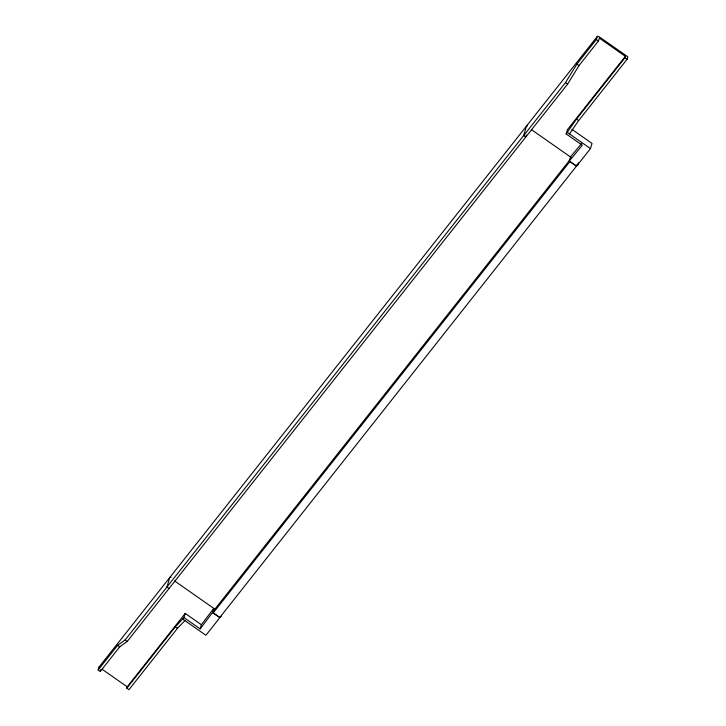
<?xml version="1.0" encoding="UTF-8"?>
<svg xmlns="http://www.w3.org/2000/svg" width="726" height="726" viewBox="0 0 726 726"><rect width="100%" height="100%" fill="white"/><g stroke="black" fill="none" stroke-linecap="round" stroke-linejoin="round"><path stroke-width="1.09" d="M569.474 133.911L578.64 120.589L627.128 59.223L627.836 56.828L599.612 37.08A2.605 0.989 38.3 0 0 597.199 36.609L99.017 667.085L98.164 669.971L100.279 671.459L100.841 669.526M184.912 620.594L177.434 628.344L128.947 689.7L126.805 688.203L127.213 686.823L185.212 613.416L201.365 624.723L200.131 628.898L183.977 617.59L185.221 613.388M171.073 577.424A2.605 0.989 38.3 0 0 169.757 577.56L166.962 587.007L169.076 588.487M200.131 628.898L212.536 612.544L213.771 608.37L201.365 624.723M221.466 615.594A19.538 7.432 38.3 0 1 219.815 617.49L213.244 612.88L214.025 610.257L569.32 160.609M527.566 125.934A2.605 0.989 38.3 0 0 526.459 126.142L523.655 135.59L525.769 137.051L526.395 134.954M571.943 129.355L592.008 143.403L590.465 148.603L576.535 166.245L569.229 161.127L582.297 145.245L566.153 133.929L567.396 129.727L625.395 56.347L599.313 38.088L598.451 40.983L578.994 65.612L567.641 84.071L127.213 641.457L119.736 646.821L100.279 671.459M569.229 161.127L570.464 156.952L581.472 143.576M576.535 166.245L577.143 164.158M566.153 133.929L576.498 119.082L624.986 57.726L625.395 56.347M98.164 669.971L117.621 645.341L125.099 639.978L565.527 82.592L576.88 64.133L596.345 39.503L597.199 36.609M126.805 688.203L175.284 626.837L183.977 617.59M213.244 612.88L569.946 161.462L576.508 166.072L219.815 617.49M624.986 57.726L627.128 59.223M596.345 39.503L598.451 40.983M576.88 64.133L578.994 65.612M565.527 82.592L567.641 84.071M576.498 119.082L578.64 120.589M567.342 132.422L590.465 148.603M531.296 129.527L571.044 157.361M174.603 580.945L215.268 609.423M212.536 612.544L219.833 617.663L205.903 635.295L182.78 619.106M175.284 626.837L177.434 628.344M125.099 639.978L127.213 641.457M117.621 645.341L119.736 646.821M102.03 669.19L127.213 686.823M99.017 667.085A2.605 0.989 38.3 0 1 99.598 666.777M578.313 162.733A19.538 7.432 38.3 0 1 576.508 166.072"/></g></svg>
